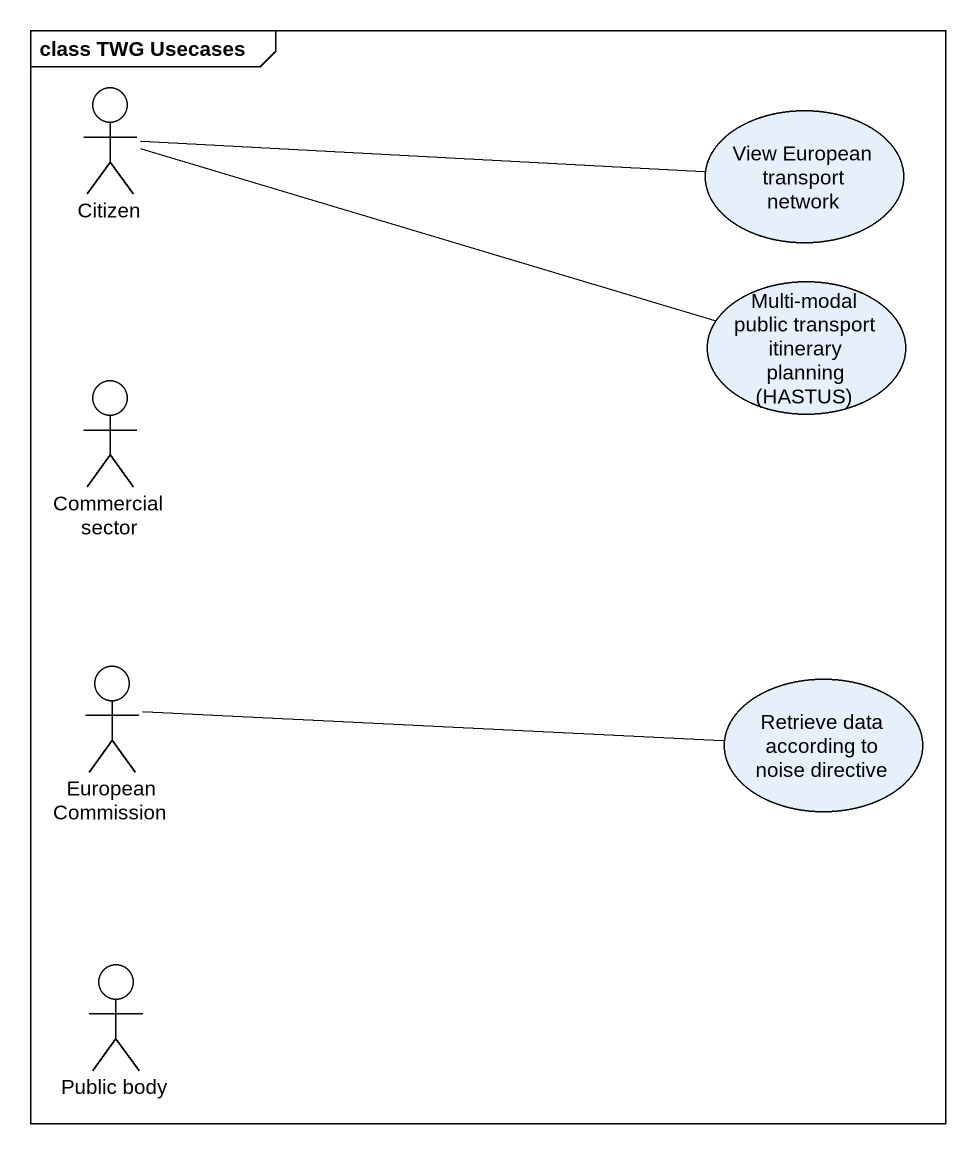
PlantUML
@startuml
mainframe class TWG Usecases
actor Citizen
usecase "View European transport network" as View_European_transport
usecase "Multi-modal public transport itinerary planning (HASTUS)" as Multi_modal_public
actor "Commercial sector" as Commercial_sector
actor "European Commission" as European_Commission
usecase "Retrieve data according to noise directive" as Retrieve_data_according_to
actor "Public body" as Public_body
Citizen -right- View_European_transport
Citizen -right- Multi_modal_public
European_Commission -right- Retrieve_data_according_to
@enduml
